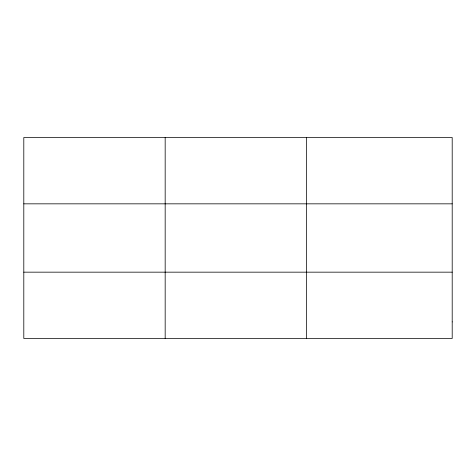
<?xml version="1.0" encoding="UTF-8"?>
<svg xmlns="http://www.w3.org/2000/svg" width="476" height="476" viewBox="0 0 476 476"><rect width="100%" height="100%" fill="white"/><g stroke="black" fill="none" stroke-linecap="round" stroke-linejoin="round"><path stroke-width="0.71" d="M165.172 137.516L165.172 338.484M306.544 137.516L306.544 338.484M23.8 203.835L452.2 203.835M23.8 272.165L452.2 272.165M452.2 321.901L452.2 338.484L23.8 338.484L23.8 137.516L452.2 137.516L452.2 321.901"/></g></svg>
